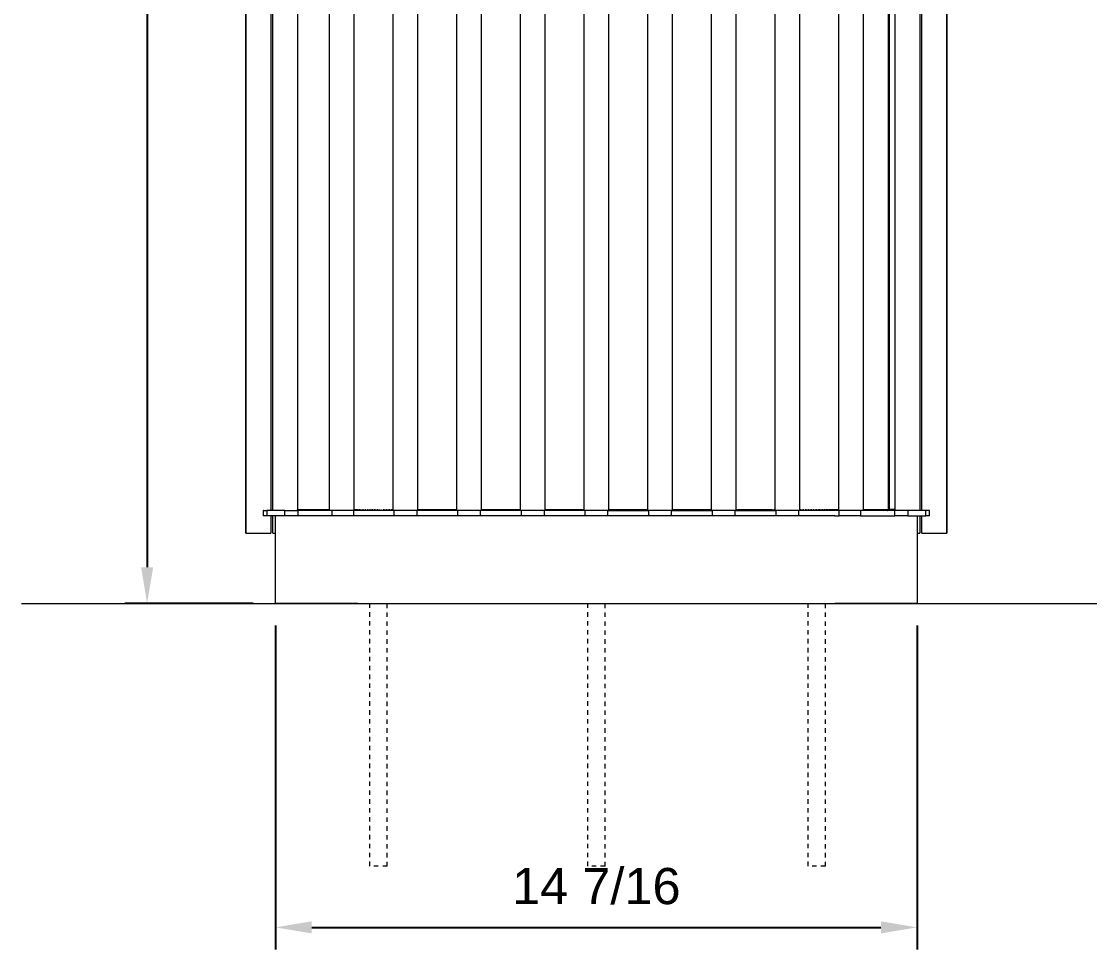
# Model space of a CAD drawing. Header units: inches. Extents: x -6.5 to 91.7, y -2.1 to 67.1.
# Drawn here: x -6.51 to 17.48, y 22.02 to 42.86 of the extents above; entities that cross this region are included whole.
import ezdxf

# ---------------------------------------------------------------- set-up
doc = ezdxf.new("R2010")
doc.units = ezdxf.units.IN
doc.header["$PDSIZE"] = -1
doc.linetypes.add('HIDDEN', pattern=[1.905, 1.27, -0.635])
for name, color, linetype, lineweight in [('ZANO_R', 7, 'Continuous', 0), ('ZANO_R_przerywana', 250, 'HIDDEN', 0), ('ZANO_W', 1, 'Continuous', 0)]:
    doc.layers.add(name, color=color, linetype=linetype, lineweight=lineweight)
doc.styles.get("Standard").update_dxf_attribs({"font": 'ARIALUNI.TTF'})
doc.dimstyles.new('amerykanie', dxfattribs={"dimtxt": 50, "dimasz": 50, "dimexe": 0.5, "dimexo": 0.5, "dimgap": 1, "dimtad": 1, "dimdec": 0, "dimzin": 0, "dimlunit": 5, "dimtxsty": 'Standard', "dimcen": 0.09, "dimclrd": 1, "dimclre": 1, "dimclrt": 1, "dimazin": 0, "dimtfac": 1, "dimtdec": 0, "dimtmove": 0, "dimatfit": 3, "dimfxl": 1, "dimtzin": 0, "dimarcsym": 1})

# ---------------------------------------------------------------- blocks, each defined once
blk = doc.blocks.new('*D362')
at = {"layer": 'Defpoints', "color": 0}
for p in [(-1.592, 61.564), (-3.689, 29.792), (-0.804, 29.792)]:
    blk.add_point(p, dxfattribs=at)
at = {"layer": 'ZANO_W', "color": 1, "lineweight": -2}
for p, q in [((-2.092, 61.564), (-4.189, 61.564)), ((-3.689, 60.751), (-3.689, 30.604)), ((-1.304, 29.792), (-4.189, 29.792))]:
    blk.add_line(p, q, dxfattribs=at)
at = {"layer": 'ZANO_W', "color": 1}
for points in [[(-3.553, 60.751), (-3.824, 60.751), (-3.689, 61.564)], [(-3.824, 30.604), (-3.553, 30.604), (-3.689, 29.792)]]:
    blk.add_solid(points, dxfattribs=at)
at = {"layer": 'ZANO_W', "color": 1, "insert": (-4.61, 45.678), "char_height": 0.8125, "attachment_point": 5, "rotation": 90}
blk.add_mtext('31 3/4', dxfattribs=at)
blk = doc.blocks.new('*D363')
at = {"layer": 'Defpoints', "color": 0}
for p in [(-0.804, 29.792), (13.605, 29.792), (13.605, 22.515)]:
    blk.add_point(p, dxfattribs=at)
at = {"layer": 'ZANO_W', "color": 1, "lineweight": -2}
for p, q in [((-0.804, 29.292), (-0.804, 22.015)), ((13.605, 29.292), (13.605, 22.015)), ((0.008, 22.515), (12.793, 22.515))]:
    blk.add_line(p, q, dxfattribs=at)
at = {"layer": 'ZANO_W', "color": 1}
for points in [[(0.008, 22.651), (0.008, 22.38), (-0.804, 22.515)], [(12.793, 22.38), (12.793, 22.651), (13.605, 22.515)]]:
    blk.add_solid(points, dxfattribs=at)
at = {"layer": 'ZANO_W', "color": 1, "insert": (6.4, 23.437), "char_height": 0.8125, "attachment_point": 5}
blk.add_mtext('14 7/16', dxfattribs=at)

msp = doc.modelspace()

# ---------------------------------------------------------------- linework, layer by layer
at = {"layer": 'ZANO_R'}
for p, q in [((-1.47378, 31.36681), (-1.47378, 57.23374)), ((-1.46335, 31.36681), (-1.46335, 57.23374)), ((-0.91215, 57.23374), (-0.91215, 31.87864)), ((-0.8626, 31.87864), (-0.8626, 57.23374)), ((-0.31141, 57.23374), (-0.31141, 31.87864)), ((0.40455, 31.87864), (0.40455, 57.23374)), ((0.95574, 57.23374), (0.95574, 31.87864)), ((1.83437, 31.87864), (1.83437, 57.23374)), ((2.38557, 57.23374), (2.38557, 31.87864)), ((3.26454, 31.87864), (3.26454, 57.23374)), ((3.81574, 57.23374), (3.81574, 31.87864)), ((4.69471, 31.87864), (4.69471, 57.23374)), ((5.24591, 57.23374), (5.24591, 31.87864)), ((6.12488, 31.87864), (6.12488, 57.23374)), ((6.67608, 57.23374), (6.67608, 31.87864)), ((7.55505, 31.87864), (7.55505, 57.23374)), ((8.10625, 57.23374), (8.10625, 31.87864)), ((8.98522, 31.87864), (8.98522, 57.23374)), ((9.53642, 57.23374), (9.53642, 31.87864)), ((10.41539, 31.87864), (10.41539, 57.23374)), ((10.96659, 57.23374), (10.96659, 31.87864)), ((11.84521, 31.87864), (11.84521, 57.23374)), ((12.39641, 57.23374), (12.39641, 31.87864)), ((13.11236, 31.87864), (13.11236, 57.23374)), ((13.66356, 57.23374), (13.66356, 31.87864)), ((13.71311, 31.87864), (13.71311, 57.23374)), ((14.26431, 57.23374), (14.26431, 31.36681)), ((14.27474, 57.23374), (14.27474, 31.36681)), ((12.96064, 31.90226), (12.96064, 53.82921)), ((12.97987, 53.82921), (12.97987, 31.90226)), ((12.96064, 32.09912), (12.95259, 32.09912)), ((12.95259, 32.09912), (12.95259, 31.90226)), ((12.95295, 32.09912), (12.95295, 31.90226)), ((-1.07759, 31.87864), (-1.08007, 31.87864)), ((-1.08007, 31.87864), (-1.08007, 31.76052)), ((-1.07759, 31.76052), (-1.08007, 31.76052)), ((-1.07759, 31.87864), (-0.99935, 31.87864)), ((-1.07759, 31.76052), (-1.07759, 31.87864)), ((-0.99935, 31.76052), (-1.07759, 31.76052)), ((-0.99935, 31.87864), (-0.99935, 31.76052)), ((-0.59828, 31.87864), (-0.99935, 31.87864)), ((-0.59828, 31.76052), (-0.99935, 31.76052)), ((-0.91215, 31.76052), (-0.91215, 31.36681)), ((-0.8626, 31.36681), (-0.8626, 31.76052)), ((-0.80447, 29.79196), (-0.80447, 31.76052)), ((-0.59828, 31.87864), (-0.30179, 31.87864)), ((-0.59828, 31.76052), (-0.59828, 31.87864)), ((-0.30179, 31.76052), (-0.59828, 31.76052)), ((-0.31141, 31.90226), (0.40455, 31.90226)), ((-0.31118, 31.89537), (-0.31141, 31.89615)), ((-0.31093, 31.8946), (-0.31118, 31.89537)), ((-0.31065, 31.89383), (-0.31093, 31.8946)), ((-0.31035, 31.89308), (-0.31065, 31.89383)), ((-0.31002, 31.89233), (-0.31035, 31.89308)), ((-0.30967, 31.8916), (-0.31002, 31.89233)), ((-0.30929, 31.89088), (-0.30967, 31.8916)), ((-0.30888, 31.89017), (-0.30929, 31.89088)), ((-0.30845, 31.88948), (-0.30888, 31.89017)), ((-0.308, 31.8888), (-0.30845, 31.88948)), ((-0.30753, 31.88814), (-0.308, 31.8888)), ((-0.30703, 31.8875), (-0.30753, 31.88814)), ((-0.30651, 31.88687), (-0.30703, 31.8875)), ((-0.30597, 31.88626), (-0.30651, 31.88687)), ((-0.30541, 31.88567), (-0.30597, 31.88626)), ((-0.30483, 31.8851), (-0.30541, 31.88567)), ((-0.30423, 31.88456), (-0.30483, 31.8851)), ((-0.30361, 31.88403), (-0.30423, 31.88456)), ((-0.30297, 31.88352), (-0.30361, 31.88403)), ((-0.30232, 31.88304), (-0.30297, 31.88352)), ((-0.30165, 31.88257), (-0.30232, 31.88304)), ((-0.30179, 31.87864), (-0.30179, 31.76052)), ((0.46571, 31.87864), (-0.30179, 31.87864)), ((0.46571, 31.76052), (-0.30179, 31.76052)), ((-0.30096, 31.88214), (-0.30165, 31.88257)), ((-0.30026, 31.88172), (-0.30096, 31.88214)), ((-0.29955, 31.88133), (-0.30026, 31.88172)), ((-0.29882, 31.88097), (-0.29955, 31.88133)), ((-0.29808, 31.88063), (-0.29882, 31.88097)), ((-0.29733, 31.88031), (-0.29808, 31.88063)), ((-0.29657, 31.88002), (-0.29733, 31.88031)), ((-0.2958, 31.87976), (-0.29657, 31.88002)), ((-0.29502, 31.87953), (-0.2958, 31.87976)), ((-0.29423, 31.87932), (-0.29502, 31.87953)), ((-0.29344, 31.87914), (-0.29423, 31.87932)), ((-0.29264, 31.87899), (-0.29344, 31.87914)), ((-0.29183, 31.87886), (-0.29264, 31.87899)), ((-0.29102, 31.87876), (-0.29183, 31.87886)), ((-0.29021, 31.87869), (-0.29102, 31.87876)), ((-0.2894, 31.87865), (-0.29021, 31.87869)), ((-0.28859, 31.87864), (-0.2894, 31.87865)), ((0.94347, 31.87864), (0.46571, 31.87864)), ((0.46571, 31.76052), (0.46571, 31.87864)), ((0.94347, 31.76052), (0.46571, 31.76052)), ((0.94347, 31.87864), (0.94347, 31.76052)), ((1.04598, 31.87864), (0.94347, 31.87864)), ((1.04598, 31.76052), (0.94347, 31.76052)), ((0.95574, 31.90226), (0.99365, 31.90226)), ((0.99574, 31.90226), (1.04344, 31.90226)), ((1.85011, 31.87864), (1.04598, 31.87864)), ((1.85011, 31.76052), (1.04598, 31.76052)), ((1.05659, 31.90226), (1.09408, 31.90226)), ((1.11123, 31.90226), (1.11971, 31.90226)), ((1.14554, 31.90226), (1.17158, 31.90226)), ((1.19782, 31.90226), (1.22425, 31.90226)), ((1.25089, 31.90226), (1.27772, 31.90226)), ((1.30475, 31.90226), (1.33197, 31.90226)), ((1.35425, 31.90226), (1.38698, 31.90226)), ((1.41012, 31.90226), (1.44275, 31.90226)), ((1.46736, 31.90226), (1.49925, 31.90226)), ((1.5251, 31.90226), (1.52778, 31.90226)), ((1.55417, 31.90226), (1.5565, 31.90226)), ((1.5834, 31.90226), (1.58536, 31.90226)), ((1.61281, 31.90226), (1.64364, 31.90226)), ((1.67213, 31.90226), (1.70261, 31.90226)), ((1.7321, 31.90226), (1.76225, 31.90226)), ((1.78787, 31.90226), (1.82254, 31.90226)), ((2.36982, 31.87864), (1.85011, 31.87864)), ((1.85011, 31.87864), (1.85011, 31.76052)), ((2.36982, 31.76052), (1.85011, 31.76052)), ((2.36982, 31.87864), (2.36982, 31.76052)), ((3.28028, 31.87864), (2.36982, 31.87864)), ((3.28028, 31.76052), (2.36982, 31.76052)), ((2.38557, 31.90226), (3.26454, 31.90226)), ((3.8, 31.87864), (3.28028, 31.87864)), ((3.28028, 31.87864), (3.28028, 31.76052)), ((3.8, 31.76052), (3.28028, 31.76052)), ((3.8, 31.76052), (3.8, 31.87864)), ((4.71045, 31.87864), (3.8, 31.87864)), ((4.71045, 31.76052), (3.8, 31.76052)), ((3.81574, 31.90226), (4.69471, 31.90226)), ((5.23017, 31.87864), (4.71045, 31.87864)), ((4.71045, 31.87864), (4.71045, 31.76052)), ((5.23017, 31.76052), (4.71045, 31.76052)), ((5.23017, 31.87864), (5.23017, 31.76052)), ((6.14062, 31.87864), (5.23017, 31.87864)), ((6.14062, 31.76052), (5.23017, 31.76052)), ((5.24591, 31.90226), (6.12488, 31.90226)), ((6.14062, 31.87864), (6.14062, 31.76052)), ((6.66034, 31.87864), (6.14062, 31.87864)), ((6.66034, 31.76052), (6.14062, 31.76052)), ((6.66034, 31.76052), (6.66034, 31.87864)), ((6.66034, 31.87864), (7.57079, 31.87864)), ((7.57079, 31.76052), (6.66034, 31.76052)), ((6.67608, 31.90226), (7.55505, 31.90226)), ((8.09051, 31.87864), (7.57079, 31.87864)), ((7.57079, 31.87864), (7.57079, 31.76052)), ((8.09051, 31.76052), (7.57079, 31.76052)), ((8.09051, 31.76052), (8.09051, 31.87864)), ((8.09051, 31.87864), (9.00096, 31.87864)), ((9.00096, 31.76052), (8.09051, 31.76052)), ((8.10625, 31.90226), (8.98522, 31.90226)), ((9.52068, 31.87864), (9.00096, 31.87864)), ((9.00096, 31.87864), (9.00096, 31.76052)), ((9.52068, 31.76052), (9.00096, 31.76052)), ((9.52068, 31.76052), (9.52068, 31.87864)), ((9.52068, 31.87864), (10.43113, 31.87864)), ((10.43113, 31.76052), (9.52068, 31.76052)), ((9.53642, 31.90226), (10.31842, 31.90226)), ((10.32834, 31.90226), (10.35314, 31.90226)), ((10.36198, 31.90226), (10.38206, 31.90226)), ((10.39582, 31.90226), (10.41539, 31.90226)), ((10.95085, 31.87864), (10.43113, 31.87864)), ((10.43113, 31.87864), (10.43113, 31.76052)), ((10.95085, 31.76052), (10.43113, 31.76052)), ((10.95085, 31.76052), (10.95085, 31.87864)), ((11.75497, 31.87864), (10.95085, 31.87864)), ((11.75497, 31.76052), (10.95085, 31.76052)), ((10.97241, 31.90226), (11.0027, 31.90226)), ((11.0328, 31.90226), (11.06271, 31.90226)), ((11.09242, 31.90226), (11.12211, 31.90226)), ((11.15124, 31.90226), (11.18316, 31.90226)), ((11.20926, 31.90226), (11.24348, 31.90226)), ((11.26647, 31.90226), (11.29476, 31.90226)), ((11.32285, 31.90226), (11.3522, 31.90226)), ((11.37841, 31.90226), (11.43733, 31.90226)), ((11.46016, 31.90226), (11.49298, 31.90226)), ((11.51359, 31.90226), (11.54835, 31.90226)), ((11.56617, 31.90226), (11.60402, 31.90226)), ((11.61787, 31.90226), (11.66523, 31.90226)), ((11.6687, 31.90226), (11.84521, 31.90226)), ((11.85748, 31.87864), (11.75497, 31.87864)), ((11.75497, 31.76052), (11.85748, 31.76052)), ((12.33524, 31.87864), (11.85748, 31.87864)), ((11.85748, 31.76052), (11.85748, 31.87864)), ((12.33524, 31.76052), (11.85748, 31.76052)), ((13.10271, 31.87864), (12.33524, 31.87864)), ((12.33524, 31.87864), (12.33524, 31.76052)), ((12.33524, 31.76052), (13.10271, 31.76052)), ((12.39641, 31.90226), (12.95259, 31.90226)), ((12.93045, 31.87866), (12.93126, 31.87872)), ((12.93126, 31.87872), (12.93206, 31.87881)), ((12.93206, 31.87881), (12.93286, 31.87893)), ((12.93286, 31.87893), (12.93366, 31.87907)), ((12.93366, 31.87907), (12.93445, 31.87924)), ((12.93445, 31.87924), (12.93523, 31.87944)), ((12.93523, 31.87944), (12.93601, 31.87967)), ((12.93601, 31.87967), (12.93678, 31.87992)), ((12.93678, 31.87992), (12.93754, 31.8802)), ((12.93754, 31.8802), (12.93829, 31.8805)), ((12.93829, 31.8805), (12.93903, 31.88083)), ((12.93903, 31.88083), (12.93976, 31.88119)), ((12.93976, 31.88119), (12.94047, 31.88157)), ((12.94047, 31.88157), (12.94117, 31.88198)), ((12.94117, 31.88198), (12.94186, 31.88241)), ((12.94186, 31.88241), (12.94253, 31.88286)), ((12.94253, 31.88286), (12.94318, 31.88334)), ((12.94372, 31.8828), (12.94311, 31.88325)), ((12.94318, 31.88334), (12.94382, 31.88384)), ((12.94434, 31.88237), (12.94372, 31.8828)), ((12.94382, 31.88384), (12.94444, 31.88436)), ((12.94499, 31.88197), (12.94434, 31.88237)), ((12.94444, 31.88436), (12.94504, 31.8849)), ((12.94564, 31.88158), (12.94499, 31.88197)), ((12.94504, 31.8849), (12.94563, 31.88546)), ((12.94563, 31.88546), (12.94619, 31.88605)), ((12.94631, 31.88122), (12.94564, 31.88158)), ((12.94619, 31.88605), (12.94673, 31.88665)), ((12.94698, 31.88088), (12.94631, 31.88122)), ((12.94673, 31.88665), (12.94725, 31.88727)), ((12.94767, 31.88056), (12.94698, 31.88088)), ((12.94725, 31.88727), (12.94775, 31.88791)), ((12.94837, 31.88027), (12.94767, 31.88056)), ((12.94775, 31.88791), (12.94823, 31.88856)), ((12.94823, 31.88856), (12.94868, 31.88923)), ((12.94908, 31.88), (12.94837, 31.88027)), ((12.94868, 31.88923), (12.94911, 31.88992)), ((12.9498, 31.87975), (12.94908, 31.88)), ((12.94911, 31.88992), (12.94952, 31.89062)), ((12.94952, 31.89062), (12.9499, 31.89133)), ((12.95052, 31.87953), (12.9498, 31.87975)), ((12.9499, 31.89133), (12.95026, 31.89206)), ((12.95026, 31.89206), (12.95059, 31.8928)), ((12.95126, 31.87933), (12.95052, 31.87953)), ((12.95059, 31.8928), (12.9509, 31.89355)), ((12.9509, 31.89355), (12.95118, 31.89431)), ((12.95118, 31.89431), (12.95143, 31.89508)), ((12.95199, 31.87916), (12.95126, 31.87933)), ((12.95143, 31.89508), (12.95166, 31.89585)), ((12.95166, 31.89585), (12.95186, 31.89664)), ((12.95186, 31.89664), (12.95203, 31.89743)), ((12.95274, 31.87901), (12.95199, 31.87916)), ((12.95203, 31.89743), (12.95217, 31.89823)), ((12.95217, 31.89823), (12.95229, 31.89903)), ((12.95229, 31.89903), (12.95238, 31.89983)), ((12.95238, 31.89983), (12.95244, 31.90064)), ((12.95244, 31.90064), (12.95247, 31.90145)), ((12.95247, 31.90145), (12.95248, 31.90226)), ((12.95349, 31.87888), (12.95274, 31.87901)), ((12.95295, 31.90213), (12.95295, 31.90226)), ((12.95296, 31.90199), (12.95295, 31.90213)), ((12.95297, 31.90186), (12.95296, 31.90199)), ((12.95298, 31.90173), (12.95297, 31.90186)), ((12.953, 31.90159), (12.95298, 31.90173)), ((12.95302, 31.90146), (12.953, 31.90159)), ((12.95304, 31.90133), (12.95302, 31.90146)), ((12.95308, 31.9012), (12.95304, 31.90133)), ((12.95311, 31.90107), (12.95308, 31.9012)), ((12.95315, 31.90095), (12.95311, 31.90107)), ((12.9532, 31.90082), (12.95315, 31.90095)), ((12.95324, 31.9007), (12.9532, 31.90082)), ((12.9533, 31.90058), (12.95324, 31.9007)), ((12.95336, 31.90046), (12.9533, 31.90058)), ((12.95342, 31.90034), (12.95336, 31.90046)), ((12.95348, 31.90022), (12.95342, 31.90034)), ((12.95355, 31.90011), (12.95348, 31.90022)), ((12.95424, 31.87878), (12.95349, 31.87888)), ((12.95363, 31.9), (12.95355, 31.90011)), ((12.9537, 31.89989), (12.95363, 31.9)), ((12.95378, 31.89978), (12.9537, 31.89989)), ((12.95387, 31.89968), (12.95378, 31.89978)), ((12.95396, 31.89958), (12.95387, 31.89968)), ((12.95405, 31.89948), (12.95396, 31.89958)), ((12.95414, 31.89939), (12.95405, 31.89948)), ((12.95424, 31.8993), (12.95414, 31.89939)), ((12.95434, 31.89921), (12.95424, 31.8993)), ((12.95499, 31.87871), (12.95424, 31.87878)), ((12.95445, 31.89913), (12.95434, 31.89921)), ((12.95455, 31.89905), (12.95445, 31.89913)), ((12.95466, 31.89897), (12.95455, 31.89905)), ((12.95477, 31.8989), (12.95466, 31.89897)), ((12.95489, 31.89883), (12.95477, 31.8989)), ((12.955, 31.89877), (12.95489, 31.89883)), ((12.95575, 31.87866), (12.95499, 31.87871)), ((12.95512, 31.89871), (12.955, 31.89877)), ((12.95524, 31.89865), (12.95512, 31.89871)), ((12.95537, 31.8986), (12.95524, 31.89865)), ((12.95549, 31.89855), (12.95537, 31.8986)), ((12.95562, 31.89851), (12.95549, 31.89855)), ((12.95575, 31.89847), (12.95562, 31.89851)), ((12.95587, 31.89844), (12.95575, 31.89847)), ((12.956, 31.89841), (12.95587, 31.89844)), ((12.95614, 31.89838), (12.956, 31.89841)), ((12.95627, 31.89836), (12.95614, 31.89838)), ((12.9564, 31.89834), (12.95627, 31.89836)), ((12.95653, 31.89833), (12.9564, 31.89834)), ((12.95667, 31.89832), (12.95653, 31.89833)), ((12.9568, 31.89832), (12.95667, 31.89832)), ((12.95693, 31.89832), (12.9568, 31.89832)), ((12.95707, 31.89833), (12.95693, 31.89832)), ((12.9572, 31.89834), (12.95707, 31.89833)), ((12.95733, 31.89836), (12.9572, 31.89834)), ((12.95746, 31.89838), (12.95733, 31.89836)), ((12.95759, 31.89841), (12.95746, 31.89838)), ((12.95772, 31.89843), (12.95759, 31.89841)), ((12.95785, 31.89847), (12.95772, 31.89843)), ((12.95861, 31.87872), (12.95781, 31.87866)), ((12.95798, 31.89851), (12.95785, 31.89847)), ((12.95811, 31.89855), (12.95798, 31.89851)), ((12.95823, 31.8986), (12.95811, 31.89855)), ((12.95835, 31.89865), (12.95823, 31.8986)), ((12.95847, 31.89871), (12.95835, 31.89865)), ((12.95859, 31.89877), (12.95847, 31.89871)), ((12.95871, 31.89883), (12.95859, 31.89877)), ((12.95942, 31.87881), (12.95861, 31.87872)), ((12.95882, 31.8989), (12.95871, 31.89883)), ((12.95894, 31.89897), (12.95882, 31.8989)), ((12.95905, 31.89905), (12.95894, 31.89897)), ((12.95915, 31.89913), (12.95905, 31.89905)), ((12.95926, 31.89921), (12.95915, 31.89913)), ((12.95936, 31.8993), (12.95926, 31.89921)), ((12.95946, 31.89939), (12.95936, 31.8993)), ((12.96022, 31.87892), (12.95942, 31.87881)), ((12.95955, 31.89948), (12.95946, 31.89939)), ((12.95964, 31.89958), (12.95955, 31.89948)), ((12.95973, 31.89968), (12.95964, 31.89958)), ((12.95981, 31.89978), (12.95973, 31.89968)), ((12.9599, 31.89989), (12.95981, 31.89978)), ((12.95997, 31.9), (12.9599, 31.89989)), ((12.96005, 31.90011), (12.95997, 31.9)), ((12.96012, 31.90022), (12.96005, 31.90011)), ((12.96018, 31.90034), (12.96012, 31.90022)), ((12.96024, 31.90045), (12.96018, 31.90034)), ((12.96102, 31.87906), (12.96022, 31.87892)), ((12.9603, 31.90058), (12.96024, 31.90045)), ((12.96035, 31.9007), (12.9603, 31.90058)), ((12.9604, 31.90082), (12.96035, 31.9007)), ((12.96045, 31.90095), (12.9604, 31.90082)), ((12.96049, 31.90107), (12.96045, 31.90095)), ((12.96052, 31.9012), (12.96049, 31.90107)), ((12.96055, 31.90133), (12.96052, 31.9012)), ((12.96058, 31.90146), (12.96055, 31.90133)), ((12.9606, 31.90159), (12.96058, 31.90146)), ((12.96062, 31.90173), (12.9606, 31.90159)), ((12.96063, 31.90186), (12.96062, 31.90173)), ((12.96064, 31.90199), (12.96063, 31.90186)), ((12.96798, 31.90226), (12.96064, 31.90226)), ((12.96064, 31.90226), (12.96065, 31.90213)), ((12.96065, 31.90213), (12.96064, 31.90199)), ((12.96181, 31.87923), (12.96102, 31.87906)), ((12.96259, 31.87943), (12.96181, 31.87923)), ((12.96337, 31.87966), (12.96259, 31.87943)), ((12.96414, 31.87991), (12.96337, 31.87966)), ((12.9649, 31.88019), (12.96414, 31.87991)), ((12.96565, 31.88049), (12.9649, 31.88019)), ((12.96639, 31.88082), (12.96565, 31.88049)), ((12.96712, 31.88118), (12.96639, 31.88082)), ((12.96783, 31.88156), (12.96712, 31.88118)), ((12.96853, 31.88196), (12.96783, 31.88156)), ((12.97987, 31.90226), (12.96798, 31.90226)), ((12.96922, 31.88239), (12.96853, 31.88196)), ((12.96989, 31.88284), (12.96922, 31.88239)), ((12.97055, 31.88332), (12.96989, 31.88284)), ((12.97119, 31.88382), (12.97055, 31.88332)), ((12.97181, 31.88434), (12.97119, 31.88382)), ((12.97241, 31.88488), (12.97181, 31.88434)), ((12.97299, 31.88544), (12.97241, 31.88488)), ((12.97356, 31.88602), (12.97299, 31.88544)), ((12.9741, 31.88662), (12.97356, 31.88602)), ((12.97462, 31.88724), (12.9741, 31.88662)), ((12.97512, 31.88788), (12.97462, 31.88724)), ((12.9756, 31.88853), (12.97512, 31.88788)), ((12.97605, 31.8892), (12.9756, 31.88853)), ((12.97649, 31.88988), (12.97605, 31.8892)), ((12.97689, 31.89058), (12.97649, 31.88988)), ((12.97728, 31.8913), (12.97689, 31.89058)), ((12.97763, 31.89202), (12.97728, 31.8913)), ((12.97797, 31.89276), (12.97763, 31.89202)), ((12.97827, 31.89351), (12.97797, 31.89276)), ((12.97856, 31.89427), (12.97827, 31.89351)), ((12.97881, 31.89504), (12.97856, 31.89427)), ((12.97904, 31.89581), (12.97881, 31.89504)), ((12.97924, 31.8966), (12.97904, 31.89581)), ((12.97941, 31.89739), (12.97924, 31.8966)), ((12.97956, 31.89819), (12.97941, 31.89739)), ((12.97968, 31.89899), (12.97956, 31.89819)), ((12.97977, 31.89979), (12.97968, 31.89899)), ((12.97983, 31.9006), (12.97977, 31.89979)), ((12.97986, 31.90141), (12.97983, 31.9006)), ((12.97987, 31.90222), (12.97986, 31.90141)), ((12.98427, 31.90226), (12.97987, 31.90226)), ((12.97987, 31.90226), (12.97987, 31.90222)), ((12.98563, 31.90226), (12.98427, 31.90226)), ((12.98861, 31.90226), (12.98563, 31.90226)), ((12.99012, 31.90226), (12.98861, 31.90226)), ((12.99277, 31.90226), (12.99012, 31.90226)), ((12.99434, 31.90226), (12.99277, 31.90226)), ((12.99578, 31.90226), (12.99434, 31.90226)), ((12.99891, 31.90226), (12.99578, 31.90226)), ((12.99915, 31.90226), (12.99891, 31.90226)), ((13.00285, 31.90226), (12.99915, 31.90226)), ((13.00321, 31.90226), (13.00285, 31.90226)), ((13.00538, 31.90226), (13.00321, 31.90226)), ((13.00799, 31.90226), (13.00538, 31.90226)), ((13.00942, 31.90226), (13.00799, 31.90226)), ((13.01209, 31.90226), (13.00942, 31.90226)), ((13.0134, 31.90226), (13.01209, 31.90226)), ((13.01732, 31.90226), (13.0134, 31.90226)), ((13.01776, 31.90226), (13.01732, 31.90226)), ((13.02091, 31.90226), (13.01776, 31.90226)), ((13.02219, 31.90226), (13.02091, 31.90226)), ((13.02756, 31.90226), (13.02219, 31.90226)), ((13.03004, 31.90226), (13.02756, 31.90226)), ((13.03138, 31.90226), (13.03004, 31.90226)), ((13.03298, 31.90226), (13.03138, 31.90226)), ((13.03514, 31.90226), (13.03298, 31.90226)), ((13.03602, 31.90226), (13.03514, 31.90226)), ((13.03872, 31.90226), (13.03602, 31.90226)), ((13.03957, 31.90226), (13.03872, 31.90226)), ((13.04245, 31.90226), (13.03957, 31.90226)), ((13.04307, 31.90226), (13.04245, 31.90226)), ((13.0529, 31.90226), (13.04307, 31.90226)), ((13.05472, 31.90226), (13.0529, 31.90226)), ((13.05625, 31.90226), (13.05472, 31.90226)), ((13.06373, 31.90226), (13.05625, 31.90226)), ((13.0639, 31.90226), (13.06373, 31.90226)), ((13.06589, 31.90226), (13.0639, 31.90226)), ((13.06879, 31.90226), (13.06589, 31.90226)), ((13.06896, 31.90226), (13.06879, 31.90226)), ((13.07173, 31.90226), (13.06896, 31.90226)), ((13.07197, 31.90226), (13.07173, 31.90226)), ((13.0746, 31.90226), (13.07197, 31.90226)), ((13.07537, 31.90226), (13.0746, 31.90226)), ((13.07741, 31.90226), (13.07537, 31.90226)), ((13.07821, 31.90226), (13.07741, 31.90226)), ((13.07942, 31.90226), (13.07821, 31.90226)), ((13.08059, 31.90226), (13.07942, 31.90226)), ((13.08156, 31.90226), (13.08059, 31.90226)), ((13.08156, 31.90226), (13.08222, 31.90226)), ((13.09364, 31.90226), (13.08222, 31.90226)), ((13.09364, 31.90226), (13.09529, 31.90226)), ((13.099, 31.90226), (13.09529, 31.90226)), ((13.099, 31.90226), (13.09953, 31.90226)), ((13.10275, 31.90226), (13.09953, 31.90226)), ((13.39924, 31.87864), (13.10271, 31.87864)), ((13.39924, 31.76052), (13.10271, 31.76052)), ((13.10274, 31.76052), (13.10274, 31.87864)), ((13.10275, 31.90226), (13.1041, 31.90226)), ((13.10905, 31.90226), (13.1041, 31.90226)), ((13.10905, 31.90226), (13.1109, 31.90226)), ((13.11236, 31.90226), (13.1109, 31.90226)), ((13.8003, 31.87864), (13.39924, 31.87864)), ((13.39924, 31.87864), (13.39924, 31.76052)), ((13.39924, 31.76052), (13.8003, 31.76052)), ((13.60542, 31.76052), (13.60542, 29.79196)), ((13.66356, 31.76052), (13.66356, 31.36681)), ((13.71311, 31.36681), (13.71311, 31.76052)), ((13.87855, 31.87864), (13.8003, 31.87864)), ((13.8003, 31.76052), (13.8003, 31.87864)), ((13.87855, 31.76052), (13.8003, 31.76052)), ((13.88102, 31.87864), (13.87855, 31.87864)), ((13.87855, 31.87864), (13.87855, 31.76052)), ((13.88102, 31.76052), (13.87855, 31.76052)), ((13.88102, 31.76052), (13.88102, 31.87864)), ((-1.47376, 31.36681), (-1.47378, 31.36681)), ((-1.47378, 31.36681), (-1.47378, 31.36681)), ((-1.47378, 31.36681), (-1.47378, 31.36681)), ((-1.47378, 31.36681), (-1.47378, 31.36681)), ((-1.47378, 31.36681), (-1.47377, 31.36681)), ((-1.47377, 31.36681), (-1.47369, 31.36681)), ((-1.47369, 31.36681), (-1.47326, 31.36681)), ((-1.47326, 31.36681), (-1.47133, 31.36681)), ((-1.47133, 31.36681), (-1.46332, 31.36681)), ((-1.46332, 31.36681), (-1.46335, 31.36681)), ((-1.46335, 31.36681), (-1.46335, 31.36681)), ((-1.46335, 31.36681), (-1.46334, 31.36681)), ((-1.46334, 31.36681), (-1.46332, 31.36681)), ((-1.46332, 31.36681), (-1.46308, 31.36681)), ((-1.46308, 31.36681), (-1.46182, 31.36681)), ((-1.46182, 31.36681), (-1.45631, 31.36681)), ((-1.45631, 31.36681), (-1.43396, 31.36681)), ((-1.43396, 31.36681), (-1.35653, 31.36681)), ((-1.35653, 31.36681), (-0.91219, 31.36681)), ((-0.86257, 31.36681), (-0.8626, 31.36681)), ((-0.8626, 31.36681), (-0.8626, 31.36681)), ((-0.8626, 31.36681), (-0.8626, 31.36681)), ((-0.8626, 31.36681), (-0.8626, 31.36681)), ((-0.8626, 31.36681), (-0.8625, 31.36681)), ((-0.8625, 31.36681), (-0.86192, 31.36681)), ((-0.86192, 31.36681), (-0.85923, 31.36681)), ((-0.85923, 31.36681), (-0.84786, 31.36681)), ((-0.84786, 31.36681), (-0.80447, 31.36681)), ((13.60542, 31.36681), (13.66355, 31.36681)), ((13.71312, 31.36681), (14.15749, 31.36681)), ((14.15749, 31.36681), (14.26429, 31.36681)), ((14.26429, 31.36681), (14.27472, 31.36681)), ((1.04598, 29.79196), (-0.80447, 29.79196)), ((1.04598, 29.79196), (11.75497, 29.79196)), ((13.60542, 29.79196), (11.75497, 29.79196))]:
    msp.add_line(p, q, dxfattribs=at)
msp.add_lwpolyline([(-6.51348, 29.79196), (44.2984, 29.79196)], dxfattribs=at)
at = {"layer": 'ZANO_R_przerywana', "ltscale": 0.05}
for p, q in [((1.3092, 29.79196), (1.3092, 23.88627)), ((1.70291, 23.88627), (1.70291, 29.79196)), ((6.20362, 29.79196), (6.20362, 23.88627)), ((6.59734, 23.88627), (6.59734, 29.79196)), ((11.15202, 29.79196), (11.15202, 23.88627)), ((11.54573, 23.88627), (11.54573, 29.79196)), ((1.70291, 23.88627), (1.3092, 23.88627)), ((6.59734, 23.88627), (6.20362, 23.88627)), ((11.54573, 23.88627), (11.15202, 23.88627))]:
    msp.add_line(p, q, dxfattribs=at)

# ---------------------------------------------------------------- dimensions: what is measured, and where the dimension line sits
at = {"layer": 'ZANO_W'}
dim = msp.add_linear_dim(base=(-3.68867, 29.79196), p1=(-1.59193, 61.56396), p2=(-0.80447, 29.79196), angle=90, dimstyle='amerykanie', override={"dimtxt": 0.8125, "dimasz": 0.8125, "dimgap": 0.5, "dimdec": 4, "dimaunit": 1, "dimadec": 1, "dimtdec": 4, "dimtmove": 1, "dimfrac": 2}, dxfattribs=at)
dim.commit()
dim.dimension.update_dxf_attribs({"geometry": '*D362', "text_midpoint": (-4.61044, 45.67796)})
dim = msp.add_linear_dim(base=(13.60542, 22.51533), p1=(-0.80447, 29.79196), p2=(13.60542, 29.79196), dimstyle='amerykanie', override={"dimtxt": 0.8125, "dimasz": 0.8125, "dimgap": 0.5, "dimdec": 4, "dimaunit": 1, "dimadec": 1, "dimtdec": 4, "dimtmove": 1, "dimfrac": 2}, dxfattribs=at)
dim.commit()
dim.dimension.update_dxf_attribs({"geometry": '*D363', "text_midpoint": (6.40048, 23.43709)})

doc.saveas('drawing.dxf')
